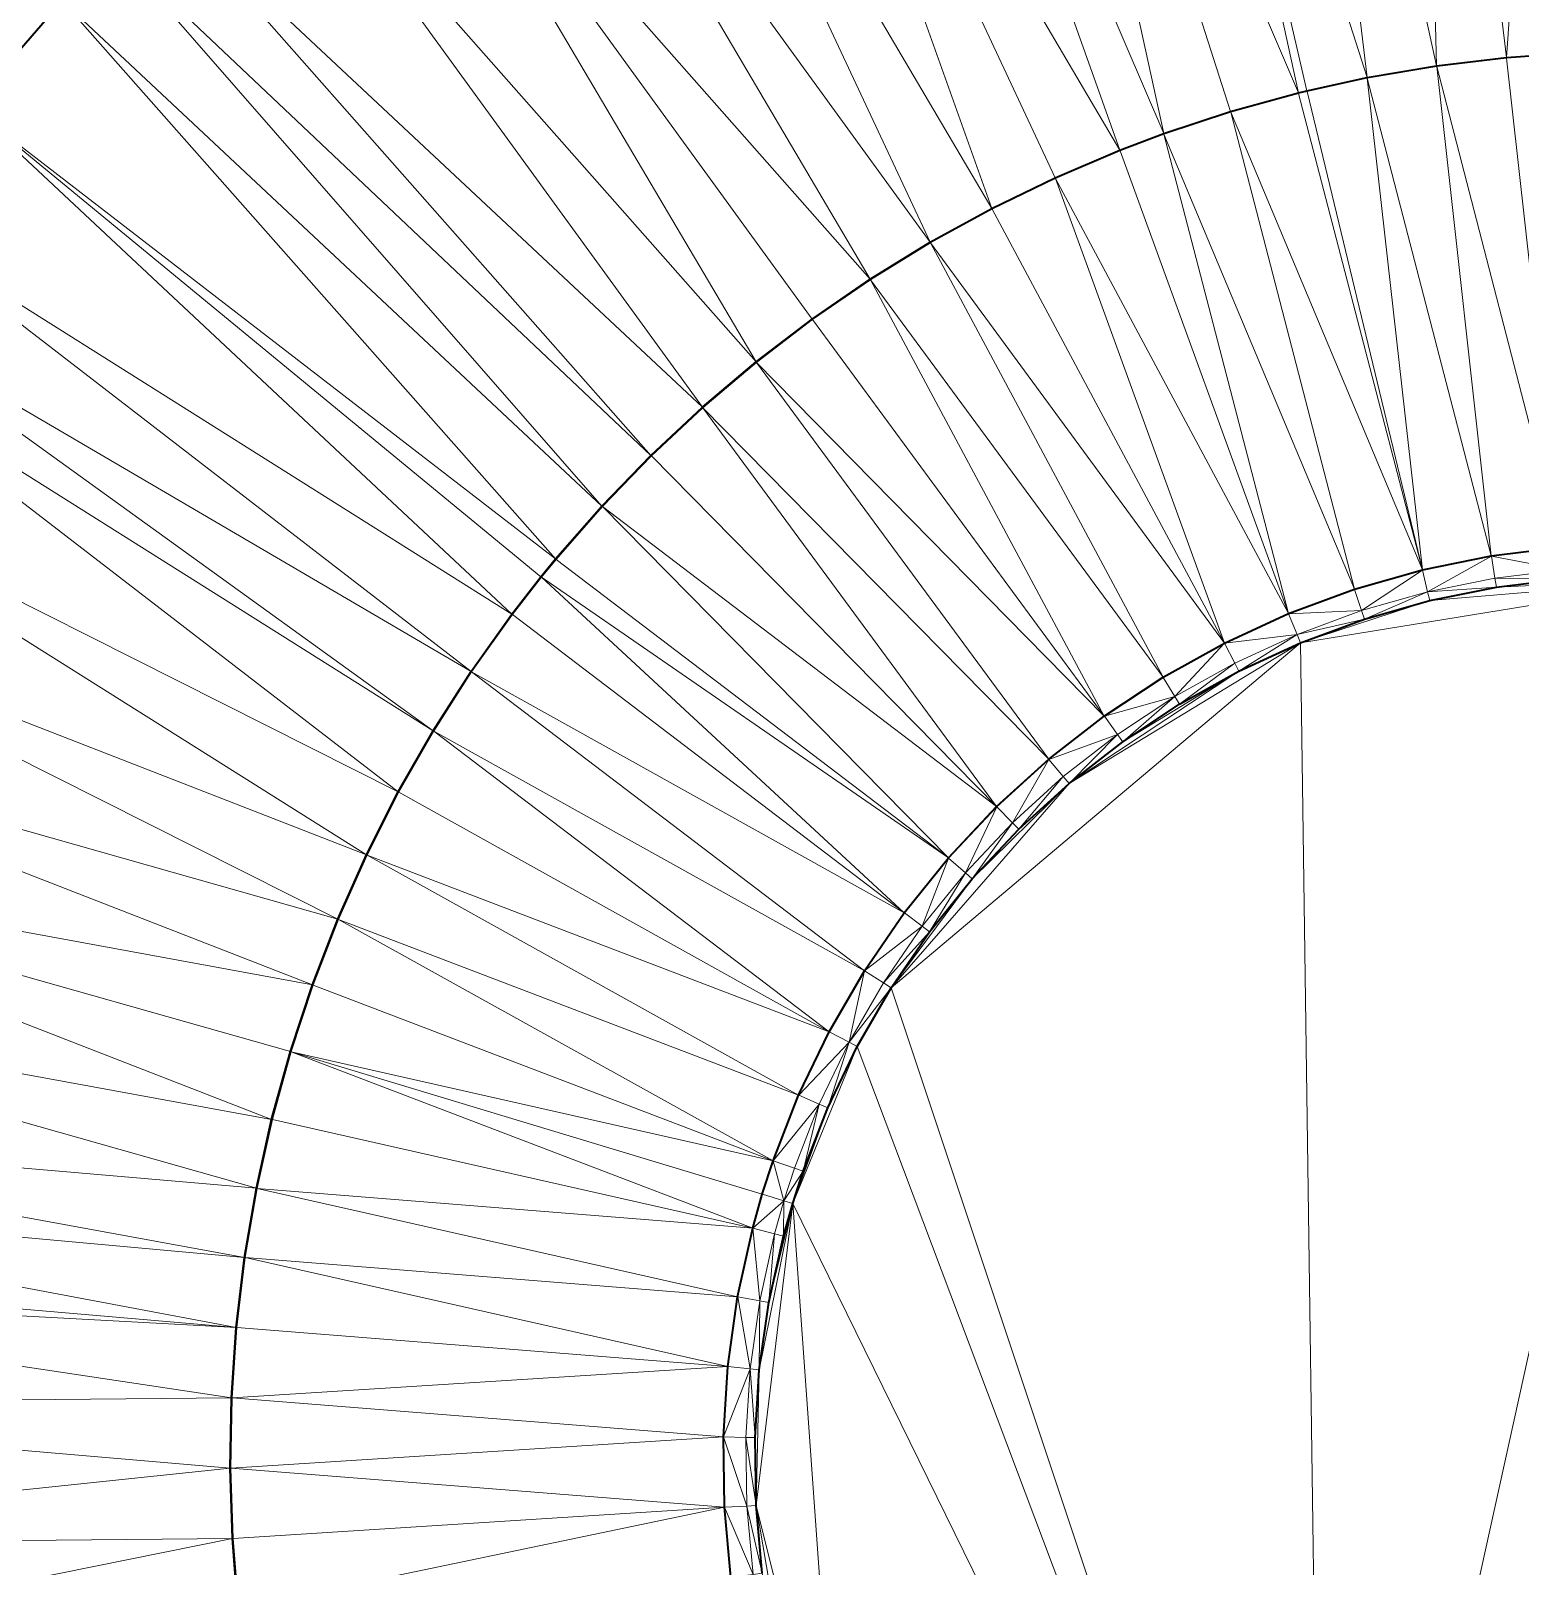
# Model space of a CAD drawing. Header units: metres. Extents: x 246428 to 246884, y 7418966 to 7419490.
# Drawn here: x 246516.12 to 246526.7, y 7419381.82 to 7419392.72 of the extents above; entities that cross this region are included whole.
import ezdxf

# ---------------------------------------------------------------- set-up
doc = ezdxf.new("R2010")
doc.units = ezdxf.units.M
doc.linetypes.add('blank name', pattern=[0])
doc.layers.add('_12D_UNMAPPED', color=7, linetype='Continuous')
for name, color, linetype, lineweight, true_color in [('KERB_BACK', 7, 'Continuous', 35, 0x5fd2ff), ('KERB_LINE', 7, 'Continuous', 18, 0xb9b9b9), ('KERB_LIP', 7, 'Continuous', 35, 0x5fd2ff), ('KERB_TOP', 7, 'Continuous', 18, 0xb9b9b9)]:
    doc.layers.add(name, color=color, linetype=linetype, lineweight=lineweight, true_color=true_color)

msp = doc.modelspace()

# ---------------------------------------------------------------- linework, layer by layer
at = {"layer": '_12D_UNMAPPED', "color": 3, "linetype": 'blank name', "lineweight": 0}
for points in [[(246526.105, 7419392.475, 31.555), (246524.984, 7419397.613, 31.487), (246525.975, 7419397.748, 31.502)], [(246526.602, 7419392.534, 31.565), (246525.975, 7419397.748, 31.502), (246526.972, 7419397.818, 31.517)], [(246526.602, 7419392.534, 31.565), (246526.105, 7419392.475, 31.555), (246525.975, 7419397.748, 31.502)], [(246527.101, 7419392.569, 31.575), (246526.602, 7419392.534, 31.565), (246526.972, 7419397.818, 31.517)], [(246525.613, 7419392.391, 31.545), (246524.004, 7419397.413, 31.472), (246524.984, 7419397.613, 31.487)], [(246526.105, 7419392.475, 31.555), (246525.613, 7419392.391, 31.545), (246524.984, 7419397.613, 31.487)], [(246525.125, 7419392.282, 31.535), (246523.04, 7419397.149, 31.457), (246524.004, 7419397.413, 31.472)], [(246525.613, 7419392.391, 31.545), (246525.185, 7419392.297, 31.537), (246524.004, 7419397.413, 31.472)], [(246525.185, 7419392.297, 31.537), (246525.125, 7419392.282, 31.535), (246524.004, 7419397.413, 31.472)], [(246524.168, 7419391.993, 31.514), (246522.095, 7419396.823, 31.442), (246523.04, 7419397.149, 31.457)], [(246524.643, 7419392.149, 31.524), (246524.168, 7419391.993, 31.514), (246523.04, 7419397.149, 31.457)], [(246525.125, 7419392.282, 31.535), (246524.643, 7419392.149, 31.524), (246523.04, 7419397.149, 31.457)], [(246523.857, 7419391.876, 31.506), (246521.173, 7419396.436, 31.427), (246522.095, 7419396.823, 31.442)], [(246524.168, 7419391.993, 31.514), (246523.857, 7419391.876, 31.506), (246522.095, 7419396.823, 31.442)], [(246524.168, 7419391.993, 31.514), (246524.168, 7419391.993, 31.514), (246522.095, 7419396.823, 31.442)], [(246522.948, 7419391.462, 31.485), (246520.279, 7419395.989, 31.412), (246521.173, 7419396.436, 31.427)], [(246523.397, 7419391.68, 31.495), (246522.948, 7419391.462, 31.485), (246521.173, 7419396.436, 31.427)], [(246523.857, 7419391.876, 31.506), (246523.397, 7419391.68, 31.495), (246521.173, 7419396.436, 31.427)], [(246522.509, 7419391.221, 31.474), (246519.416, 7419395.484, 31.397), (246520.279, 7419395.989, 31.412)], [(246522.948, 7419391.462, 31.485), (246522.509, 7419391.221, 31.474), (246520.279, 7419395.989, 31.412)], [(246522.084, 7419390.959, 31.463), (246518.587, 7419394.924, 31.382), (246519.416, 7419395.484, 31.397)], [(246522.509, 7419391.221, 31.474), (246522.084, 7419390.959, 31.463), (246519.416, 7419395.484, 31.397)], [(246521.274, 7419390.372, 31.441), (246517.798, 7419394.311, 31.367), (246518.587, 7419394.924, 31.382)], [(246521.672, 7419390.676, 31.452), (246521.274, 7419390.372, 31.441), (246518.587, 7419394.924, 31.382)], [(246522.084, 7419390.959, 31.463), (246521.672, 7419390.676, 31.452), (246518.587, 7419394.924, 31.382)], [(246520.893, 7419390.049, 31.43), (246517.05, 7419393.648, 31.352), (246517.798, 7419394.311, 31.367)], [(246521.274, 7419390.372, 31.441), (246520.893, 7419390.049, 31.43), (246517.798, 7419394.311, 31.367)], [(246520.528, 7419389.708, 31.419), (246516.712, 7419393.317, 31.345), (246517.05, 7419393.648, 31.352)], [(246520.893, 7419390.049, 31.43), (246520.528, 7419389.708, 31.419), (246517.05, 7419393.648, 31.352)], [(246520.18, 7419389.348, 31.408), (246516.347, 7419392.936, 31.337), (246516.712, 7419393.317, 31.345)], [(246520.528, 7419389.708, 31.419), (246516.712, 7419393.317, 31.345), (246516.712, 7419393.317, 31.345)], [(246520.528, 7419389.708, 31.419), (246520.18, 7419389.348, 31.408), (246516.712, 7419393.317, 31.345)], [(246516.347, 7419392.936, 31.337), (246515.692, 7419392.181, 31.322), (246516.017, 7419393.242, 31.312)], [(246519.851, 7419388.972, 31.397), (246515.692, 7419392.181, 31.322), (246516.347, 7419392.936, 31.337)], [(246520.18, 7419389.348, 31.408), (246519.851, 7419388.972, 31.397), (246516.347, 7419392.936, 31.337)], [(246526.105, 7419392.475, 31.555), (246526.602, 7419392.534, 31.565), (246526.106, 7419392.47, 31.595)], [(246526.106, 7419392.47, 31.595), (246526.602, 7419392.534, 31.565), (246526.602, 7419392.529, 31.605)], [(246526.989, 7419389.055, 31.613), (246526.106, 7419392.47, 31.595), (246526.602, 7419392.529, 31.605)], [(246526.602, 7419392.529, 31.605), (246527.101, 7419392.569, 31.575), (246527.101, 7419392.564, 31.615)], [(246526.602, 7419392.534, 31.565), (246527.101, 7419392.569, 31.575), (246526.602, 7419392.529, 31.605)], [(246526.989, 7419389.055, 31.613), (246526.602, 7419392.529, 31.605), (246527.101, 7419392.564, 31.615)], [(246525.185, 7419392.297, 31.537), (246525.613, 7419392.391, 31.545), (246525.186, 7419392.292, 31.577)], [(246525.186, 7419392.292, 31.577), (246525.613, 7419392.391, 31.545), (246525.613, 7419392.386, 31.585)], [(246526.004, 7419388.894, 31.6), (246525.186, 7419392.292, 31.577), (246525.613, 7419392.386, 31.585)], [(246525.613, 7419392.391, 31.545), (246526.105, 7419392.475, 31.555), (246525.613, 7419392.386, 31.585)], [(246525.613, 7419392.386, 31.585), (246526.105, 7419392.475, 31.555), (246526.106, 7419392.47, 31.595)], [(246526.493, 7419388.994, 31.606), (246525.613, 7419392.386, 31.585), (246526.106, 7419392.47, 31.595)], [(246526.493, 7419388.994, 31.606), (246526.004, 7419388.894, 31.6), (246525.613, 7419392.386, 31.585)], [(246526.989, 7419389.055, 31.613), (246526.493, 7419388.994, 31.606), (246526.106, 7419392.47, 31.595)], [(246524.643, 7419392.149, 31.524), (246525.125, 7419392.282, 31.535), (246524.644, 7419392.145, 31.564)], [(246524.644, 7419392.145, 31.564), (246525.125, 7419392.282, 31.535), (246525.126, 7419392.277, 31.575)], [(246526.004, 7419388.894, 31.6), (246524.644, 7419392.145, 31.564), (246525.126, 7419392.277, 31.575)], [(246525.125, 7419392.282, 31.535), (246525.185, 7419392.297, 31.537), (246525.186, 7419392.292, 31.577)], [(246525.126, 7419392.277, 31.575), (246525.125, 7419392.282, 31.535), (246525.186, 7419392.292, 31.577)], [(246526.004, 7419388.894, 31.6), (246525.126, 7419392.277, 31.575), (246525.186, 7419392.292, 31.577)], [(246519.541, 7419388.58, 31.392), (246515.089, 7419391.384, 31.307), (246515.692, 7419392.181, 31.322)], [(246519.851, 7419388.972, 31.397), (246519.747, 7419388.845, 31.394), (246515.692, 7419392.181, 31.322)], [(246519.747, 7419388.845, 31.394), (246519.541, 7419388.58, 31.392), (246515.692, 7419392.181, 31.322)], [(246524.168, 7419391.993, 31.514), (246524.643, 7419392.149, 31.524), (246524.169, 7419391.988, 31.554)], [(246524.169, 7419391.988, 31.554), (246524.643, 7419392.149, 31.524), (246524.644, 7419392.145, 31.564)], [(246525.523, 7419388.757, 31.593), (246524.169, 7419391.988, 31.554), (246524.644, 7419392.145, 31.564)], [(246526.004, 7419388.894, 31.6), (246525.523, 7419388.757, 31.593), (246524.644, 7419392.145, 31.564)], [(246523.857, 7419391.876, 31.506), (246524.168, 7419391.993, 31.514), (246523.859, 7419391.871, 31.546)], [(246523.859, 7419391.871, 31.546), (246524.168, 7419391.993, 31.514), (246524.169, 7419391.988, 31.554)], [(246525.054, 7419388.584, 31.587), (246523.859, 7419391.871, 31.546), (246524.169, 7419391.988, 31.554)], [(246524.168, 7419391.993, 31.514), (246524.168, 7419391.993, 31.514), (246524.169, 7419391.988, 31.554)], [(246524.168, 7419391.993, 31.514), (246524.169, 7419391.988, 31.554), (246524.169, 7419391.988, 31.554)], [(246525.523, 7419388.757, 31.593), (246525.054, 7419388.584, 31.587), (246524.169, 7419391.988, 31.554)], [(246524.169, 7419391.988, 31.554), (246525.523, 7419388.757, 31.593), (246524.169, 7419391.988, 31.554)], [(246523.397, 7419391.68, 31.495), (246523.857, 7419391.876, 31.506), (246523.399, 7419391.675, 31.535)], [(246523.399, 7419391.675, 31.535), (246523.857, 7419391.876, 31.506), (246523.859, 7419391.871, 31.546)], [(246525.054, 7419388.584, 31.587), (246523.399, 7419391.675, 31.535), (246523.859, 7419391.871, 31.546)], [(246522.948, 7419391.462, 31.485), (246523.397, 7419391.68, 31.495), (246523.399, 7419391.675, 31.535)], [(246522.95, 7419391.457, 31.525), (246522.948, 7419391.462, 31.485), (246523.399, 7419391.675, 31.535)], [(246524.6, 7419388.375, 31.58), (246522.95, 7419391.457, 31.525), (246523.399, 7419391.675, 31.535)], [(246525.054, 7419388.584, 31.587), (246524.6, 7419388.375, 31.58), (246523.399, 7419391.675, 31.535)], [(246522.509, 7419391.221, 31.474), (246522.948, 7419391.462, 31.485), (246522.95, 7419391.457, 31.525)], [(246522.512, 7419391.217, 31.514), (246522.509, 7419391.221, 31.474), (246522.95, 7419391.457, 31.525)], [(246522.512, 7419391.217, 31.514), (246522.95, 7419391.457, 31.525), (246524.6, 7419388.375, 31.58)], [(246519.251, 7419388.173, 31.39), (246514.715, 7419390.83, 31.297), (246515.089, 7419391.384, 31.307)], [(246519.541, 7419388.58, 31.392), (246519.251, 7419388.173, 31.39), (246515.089, 7419391.384, 31.307)], [(246522.084, 7419390.959, 31.463), (246522.509, 7419391.221, 31.474), (246522.086, 7419390.955, 31.503)], [(246522.086, 7419390.955, 31.503), (246522.509, 7419391.221, 31.474), (246522.512, 7419391.217, 31.514)], [(246522.086, 7419390.955, 31.503), (246522.512, 7419391.217, 31.514), (246524.163, 7419388.132, 31.574)], [(246524.163, 7419388.132, 31.574), (246522.512, 7419391.217, 31.514), (246524.6, 7419388.375, 31.58)], [(246521.672, 7419390.676, 31.452), (246522.084, 7419390.959, 31.463), (246521.675, 7419390.672, 31.492)], [(246521.675, 7419390.672, 31.492), (246522.084, 7419390.959, 31.463), (246522.086, 7419390.955, 31.503)], [(246521.675, 7419390.672, 31.492), (246522.086, 7419390.955, 31.503), (246523.746, 7419387.856, 31.567)], [(246523.746, 7419387.856, 31.567), (246522.086, 7419390.955, 31.503), (246524.163, 7419388.132, 31.574)], [(246518.982, 7419387.751, 31.388), (246514.538, 7419390.549, 31.292), (246514.715, 7419390.83, 31.297)], [(246519.251, 7419388.173, 31.39), (246518.982, 7419387.751, 31.388), (246514.715, 7419390.83, 31.297)], [(246521.274, 7419390.372, 31.441), (246521.672, 7419390.676, 31.452), (246521.277, 7419390.368, 31.481)], [(246521.277, 7419390.368, 31.481), (246521.672, 7419390.676, 31.452), (246521.675, 7419390.672, 31.492)], [(246521.277, 7419390.368, 31.481), (246521.675, 7419390.672, 31.492), (246523.746, 7419387.856, 31.567)], [(246518.734, 7419387.317, 31.385), (246514.044, 7419389.68, 31.279), (246514.538, 7419390.549, 31.292)], [(246518.982, 7419387.751, 31.388), (246518.734, 7419387.317, 31.385), (246514.538, 7419390.549, 31.292)], [(246520.893, 7419390.049, 31.43), (246521.274, 7419390.372, 31.441), (246520.896, 7419390.046, 31.47)], [(246520.896, 7419390.046, 31.47), (246521.274, 7419390.372, 31.441), (246521.277, 7419390.368, 31.481)], [(246520.896, 7419390.046, 31.47), (246521.277, 7419390.368, 31.481), (246523.352, 7419387.549, 31.56)], [(246523.352, 7419387.549, 31.56), (246521.277, 7419390.368, 31.481), (246523.746, 7419387.856, 31.567)], [(246520.528, 7419389.708, 31.419), (246520.893, 7419390.049, 31.43), (246520.896, 7419390.046, 31.47)], [(246520.531, 7419389.704, 31.459), (246520.528, 7419389.708, 31.419), (246520.896, 7419390.046, 31.47)], [(246520.531, 7419389.704, 31.459), (246520.896, 7419390.046, 31.47), (246522.982, 7419387.213, 31.554)], [(246522.982, 7419387.213, 31.554), (246520.896, 7419390.046, 31.47), (246523.352, 7419387.549, 31.56)], [(246518.508, 7419386.871, 31.383), (246513.608, 7419388.78, 31.267), (246514.044, 7419389.68, 31.279)], [(246518.734, 7419387.317, 31.385), (246518.508, 7419386.871, 31.383), (246514.044, 7419389.68, 31.279)], [(246520.18, 7419389.348, 31.408), (246520.528, 7419389.708, 31.419), (246520.184, 7419389.345, 31.448)], [(246520.184, 7419389.345, 31.448), (246520.528, 7419389.708, 31.419), (246520.531, 7419389.704, 31.459)], [(246520.184, 7419389.345, 31.448), (246520.531, 7419389.704, 31.459), (246522.982, 7419387.213, 31.554)], [(246519.851, 7419388.972, 31.397), (246520.18, 7419389.348, 31.408), (246520.184, 7419389.345, 31.448)], [(246519.855, 7419388.969, 31.437), (246519.851, 7419388.972, 31.397), (246520.184, 7419389.345, 31.448)], [(246519.855, 7419388.969, 31.437), (246520.184, 7419389.345, 31.448), (246522.639, 7419386.849, 31.547)], [(246522.639, 7419386.849, 31.547), (246520.184, 7419389.345, 31.448), (246522.982, 7419387.213, 31.554)], [(246526.493, 7419388.994, 31.606), (246526.989, 7419389.055, 31.613), (246526.494, 7419388.993, 31.656)], [(246526.494, 7419388.993, 31.656), (246526.989, 7419389.055, 31.613), (246526.99, 7419389.054, 31.663)], [(246526.494, 7419388.993, 31.656), (246526.99, 7419389.054, 31.663), (246527.003, 7419388.896, 31.763)], [(246519.747, 7419388.845, 31.394), (246519.851, 7419388.972, 31.397), (246519.855, 7419388.969, 31.437)], [(246519.751, 7419388.842, 31.434), (246519.747, 7419388.845, 31.394), (246519.855, 7419388.969, 31.437)], [(246519.751, 7419388.842, 31.434), (246519.855, 7419388.969, 31.437), (246522.639, 7419386.849, 31.547)], [(246526.004, 7419388.894, 31.6), (246526.493, 7419388.994, 31.606), (246526.004, 7419388.893, 31.65)], [(246526.004, 7419388.893, 31.65), (246526.493, 7419388.994, 31.606), (246526.494, 7419388.993, 31.656)], [(246526.004, 7419388.893, 31.65), (246526.494, 7419388.993, 31.656), (246526.041, 7419388.739, 31.75)], [(246526.041, 7419388.739, 31.75), (246526.494, 7419388.993, 31.656), (246526.519, 7419388.836, 31.756)], [(246526.519, 7419388.836, 31.756), (246526.494, 7419388.993, 31.656), (246527.003, 7419388.896, 31.763)], [(246526.519, 7419388.836, 31.756), (246527.003, 7419388.896, 31.763), (246527.009, 7419388.831, 31.763)], [(246519.541, 7419388.58, 31.392), (246519.747, 7419388.845, 31.394), (246519.545, 7419388.577, 31.432)], [(246519.545, 7419388.577, 31.432), (246519.747, 7419388.845, 31.394), (246519.751, 7419388.842, 31.434)], [(246519.545, 7419388.577, 31.432), (246519.751, 7419388.842, 31.434), (246522.326, 7419386.459, 31.541)], [(246522.326, 7419386.459, 31.541), (246519.751, 7419388.842, 31.434), (246522.639, 7419386.849, 31.547)], [(246525.303, 7419376.716, 31.72), (246525.14, 7419388.376, 31.737), (246527.973, 7419388.838, 31.776)], [(246525.14, 7419388.376, 31.737), (246526.057, 7419388.676, 31.75), (246527.973, 7419388.838, 31.776)], [(246530.866, 7419377.257, 31.798), (246525.303, 7419376.716, 31.72), (246527.973, 7419388.838, 31.776)], [(246525.523, 7419388.757, 31.593), (246526.004, 7419388.894, 31.6), (246526.004, 7419388.893, 31.65)], [(246525.523, 7419388.756, 31.643), (246525.523, 7419388.757, 31.593), (246526.004, 7419388.893, 31.65)], [(246525.523, 7419388.756, 31.643), (246526.004, 7419388.893, 31.65), (246525.572, 7419388.605, 31.743)], [(246525.572, 7419388.605, 31.743), (246526.004, 7419388.893, 31.65), (246526.041, 7419388.739, 31.75)], [(246526.041, 7419388.739, 31.75), (246526.519, 7419388.836, 31.756), (246526.53, 7419388.772, 31.756)], [(246526.057, 7419388.676, 31.75), (246526.53, 7419388.772, 31.756), (246527.973, 7419388.838, 31.776)], [(246526.53, 7419388.772, 31.756), (246526.519, 7419388.836, 31.756), (246527.009, 7419388.831, 31.763)], [(246526.53, 7419388.772, 31.756), (246527.009, 7419388.831, 31.763), (246527.973, 7419388.838, 31.776)], [(246518.305, 7419386.414, 31.38), (246513.231, 7419387.854, 31.258), (246513.608, 7419388.78, 31.267)], [(246518.508, 7419386.871, 31.383), (246518.305, 7419386.414, 31.38), (246513.608, 7419388.78, 31.267)], [(246525.054, 7419388.584, 31.587), (246525.523, 7419388.757, 31.593), (246525.054, 7419388.583, 31.637)], [(246525.054, 7419388.583, 31.637), (246525.523, 7419388.757, 31.593), (246525.523, 7419388.756, 31.643)], [(246525.054, 7419388.583, 31.637), (246525.523, 7419388.756, 31.643), (246525.572, 7419388.605, 31.743)], [(246525.572, 7419388.605, 31.743), (246526.041, 7419388.739, 31.75), (246525.593, 7419388.544, 31.743)], [(246525.593, 7419388.544, 31.743), (246526.041, 7419388.739, 31.75), (246526.057, 7419388.676, 31.75)], [(246526.057, 7419388.676, 31.75), (246526.041, 7419388.739, 31.75), (246526.53, 7419388.772, 31.756)], [(246519.251, 7419388.173, 31.39), (246519.541, 7419388.58, 31.392), (246519.545, 7419388.577, 31.432)], [(246519.255, 7419388.17, 31.43), (246519.251, 7419388.173, 31.39), (246519.545, 7419388.577, 31.432)], [(246519.255, 7419388.17, 31.43), (246519.545, 7419388.577, 31.432), (246522.326, 7419386.459, 31.541)], [(246524.6, 7419388.375, 31.58), (246525.054, 7419388.584, 31.587), (246524.6, 7419388.374, 31.63)], [(246524.6, 7419388.374, 31.63), (246525.054, 7419388.584, 31.587), (246525.054, 7419388.583, 31.637)], [(246524.6, 7419388.374, 31.63), (246525.054, 7419388.583, 31.637), (246525.115, 7419388.436, 31.737)], [(246525.115, 7419388.436, 31.737), (246525.054, 7419388.583, 31.637), (246525.572, 7419388.605, 31.743)], [(246525.115, 7419388.436, 31.737), (246525.572, 7419388.605, 31.743), (246525.593, 7419388.544, 31.743)], [(246525.14, 7419388.376, 31.737), (246525.593, 7419388.544, 31.743), (246526.057, 7419388.676, 31.75)], [(246525.14, 7419388.376, 31.737), (246525.115, 7419388.436, 31.737), (246525.593, 7419388.544, 31.743)], [(246522.233, 7419385.927, 31.684), (246523.497, 7419387.377, 31.71), (246525.14, 7419388.376, 31.737)], [(246525.303, 7419376.716, 31.72), (246522.233, 7419385.927, 31.684), (246525.14, 7419388.376, 31.737)], [(246523.497, 7419387.377, 31.71), (246524.701, 7419388.175, 31.73), (246525.14, 7419388.376, 31.737)], [(246524.163, 7419388.132, 31.574), (246524.6, 7419388.375, 31.58), (246524.6, 7419388.374, 31.63)], [(246524.163, 7419388.131, 31.624), (246524.163, 7419388.132, 31.574), (246524.6, 7419388.374, 31.63)], [(246524.163, 7419388.131, 31.624), (246524.6, 7419388.374, 31.63), (246524.246, 7419387.996, 31.724)], [(246524.246, 7419387.996, 31.724), (246524.6, 7419388.374, 31.63), (246524.672, 7419388.233, 31.73)], [(246524.672, 7419388.233, 31.73), (246524.6, 7419388.374, 31.63), (246525.115, 7419388.436, 31.737)], [(246524.672, 7419388.233, 31.73), (246525.115, 7419388.436, 31.737), (246524.701, 7419388.175, 31.73)], [(246524.701, 7419388.175, 31.73), (246525.115, 7419388.436, 31.737), (246525.14, 7419388.376, 31.737)], [(246518.982, 7419387.751, 31.388), (246519.251, 7419388.173, 31.39), (246519.255, 7419388.17, 31.43)], [(246518.986, 7419387.749, 31.428), (246518.982, 7419387.751, 31.388), (246519.255, 7419388.17, 31.43)], [(246518.986, 7419387.749, 31.428), (246519.255, 7419388.17, 31.43), (246522.043, 7419386.047, 31.534)], [(246522.043, 7419386.047, 31.534), (246519.255, 7419388.17, 31.43), (246522.326, 7419386.459, 31.541)], [(246523.497, 7419387.377, 31.71), (246523.877, 7419387.674, 31.717), (246524.701, 7419388.175, 31.73)], [(246523.746, 7419387.856, 31.567), (246524.163, 7419388.132, 31.574), (246523.747, 7419387.855, 31.617)], [(246523.747, 7419387.855, 31.617), (246524.163, 7419388.132, 31.574), (246524.163, 7419388.131, 31.624)], [(246523.747, 7419387.855, 31.617), (246524.163, 7419388.131, 31.624), (246524.246, 7419387.996, 31.724)], [(246523.877, 7419387.674, 31.717), (246524.28, 7419387.94, 31.724), (246524.701, 7419388.175, 31.73)], [(246524.246, 7419387.996, 31.724), (246524.672, 7419388.233, 31.73), (246524.28, 7419387.94, 31.724)], [(246524.28, 7419387.94, 31.724), (246524.672, 7419388.233, 31.73), (246524.701, 7419388.175, 31.73)], [(246523.839, 7419387.726, 31.717), (246523.747, 7419387.855, 31.617), (246524.246, 7419387.996, 31.724)], [(246523.839, 7419387.726, 31.717), (246524.246, 7419387.996, 31.724), (246523.877, 7419387.674, 31.717)], [(246523.877, 7419387.674, 31.717), (246524.246, 7419387.996, 31.724), (246524.28, 7419387.94, 31.724)], [(246518.125, 7419385.948, 31.378), (246512.916, 7419386.905, 31.251), (246513.231, 7419387.854, 31.258)], [(246518.305, 7419386.414, 31.38), (246518.125, 7419385.948, 31.378), (246513.231, 7419387.854, 31.258)], [(246523.352, 7419387.549, 31.56), (246523.746, 7419387.856, 31.567), (246523.352, 7419387.548, 31.61)], [(246523.352, 7419387.548, 31.61), (246523.746, 7419387.856, 31.567), (246523.747, 7419387.855, 31.617)], [(246523.352, 7419387.548, 31.61), (246523.747, 7419387.855, 31.617), (246523.839, 7419387.726, 31.717)], [(246518.734, 7419387.317, 31.385), (246518.982, 7419387.751, 31.388), (246518.738, 7419387.315, 31.425)], [(246518.738, 7419387.315, 31.425), (246518.982, 7419387.751, 31.388), (246518.986, 7419387.749, 31.428)], [(246518.738, 7419387.315, 31.425), (246518.986, 7419387.749, 31.428), (246521.793, 7419385.614, 31.528)], [(246521.793, 7419385.614, 31.528), (246518.986, 7419387.749, 31.428), (246522.043, 7419386.047, 31.534)], [(246523.455, 7419387.427, 31.71), (246523.352, 7419387.548, 31.61), (246523.839, 7419387.726, 31.717)], [(246523.455, 7419387.427, 31.71), (246523.839, 7419387.726, 31.717), (246523.497, 7419387.377, 31.71)], [(246523.497, 7419387.377, 31.71), (246523.839, 7419387.726, 31.717), (246523.877, 7419387.674, 31.717)], [(246522.982, 7419387.213, 31.554), (246523.352, 7419387.549, 31.56), (246522.983, 7419387.212, 31.604)], [(246522.983, 7419387.212, 31.604), (246523.352, 7419387.549, 31.56), (246523.352, 7419387.548, 31.61)], [(246522.983, 7419387.212, 31.604), (246523.352, 7419387.548, 31.61), (246523.094, 7419387.098, 31.704)], [(246523.094, 7419387.098, 31.704), (246523.352, 7419387.548, 31.61), (246523.455, 7419387.427, 31.71)], [(246522.233, 7419385.927, 31.684), (246522.809, 7419386.701, 31.697), (246523.497, 7419387.377, 31.71)], [(246522.809, 7419386.701, 31.697), (246523.14, 7419387.052, 31.704), (246523.497, 7419387.377, 31.71)], [(246523.094, 7419387.098, 31.704), (246523.455, 7419387.427, 31.71), (246523.14, 7419387.052, 31.704)], [(246523.14, 7419387.052, 31.704), (246523.455, 7419387.427, 31.71), (246523.497, 7419387.377, 31.71)], [(246518.508, 7419386.871, 31.383), (246518.734, 7419387.317, 31.385), (246518.738, 7419387.315, 31.425)], [(246518.513, 7419386.869, 31.423), (246518.508, 7419386.871, 31.383), (246518.738, 7419387.315, 31.425)], [(246518.513, 7419386.869, 31.423), (246518.738, 7419387.315, 31.425), (246521.793, 7419385.614, 31.528)], [(246522.639, 7419386.849, 31.547), (246522.982, 7419387.213, 31.554), (246522.64, 7419386.848, 31.597)], [(246522.64, 7419386.848, 31.597), (246522.982, 7419387.213, 31.554), (246522.983, 7419387.212, 31.604)], [(246522.64, 7419386.848, 31.597), (246522.983, 7419387.212, 31.604), (246522.76, 7419386.743, 31.697)], [(246522.76, 7419386.743, 31.697), (246522.983, 7419387.212, 31.604), (246523.094, 7419387.098, 31.704)], [(246522.76, 7419386.743, 31.697), (246523.094, 7419387.098, 31.704), (246522.809, 7419386.701, 31.697)], [(246522.809, 7419386.701, 31.697), (246523.094, 7419387.098, 31.704), (246523.14, 7419387.052, 31.704)], [(246512.664, 7419385.938, 31.245), (246512.916, 7419386.905, 31.251), (246517.835, 7419384.991, 31.373)], [(246517.835, 7419384.991, 31.373), (246512.916, 7419386.905, 31.251), (246517.968, 7419385.473, 31.376)], [(246517.968, 7419385.473, 31.376), (246512.916, 7419386.905, 31.251), (246518.125, 7419385.948, 31.378)], [(246518.305, 7419386.414, 31.38), (246518.508, 7419386.871, 31.383), (246518.309, 7419386.412, 31.42)], [(246518.309, 7419386.412, 31.42), (246518.508, 7419386.871, 31.383), (246518.513, 7419386.869, 31.423)], [(246518.309, 7419386.412, 31.42), (246518.513, 7419386.869, 31.423), (246521.576, 7419385.164, 31.521)], [(246521.576, 7419385.164, 31.521), (246518.513, 7419386.869, 31.423), (246521.793, 7419385.614, 31.528)], [(246522.326, 7419386.459, 31.541), (246522.639, 7419386.849, 31.547), (246522.327, 7419386.459, 31.591)], [(246522.327, 7419386.459, 31.591), (246522.639, 7419386.849, 31.547), (246522.64, 7419386.848, 31.597)], [(246522.327, 7419386.459, 31.591), (246522.64, 7419386.848, 31.597), (246522.454, 7419386.364, 31.691)], [(246522.454, 7419386.364, 31.691), (246522.64, 7419386.848, 31.597), (246522.76, 7419386.743, 31.697)], [(246522.454, 7419386.364, 31.691), (246522.76, 7419386.743, 31.697), (246522.506, 7419386.325, 31.691)], [(246522.506, 7419386.325, 31.691), (246522.76, 7419386.743, 31.697), (246522.809, 7419386.701, 31.697)], [(246522.233, 7419385.927, 31.684), (246522.506, 7419386.325, 31.691), (246522.809, 7419386.701, 31.697)], [(246518.125, 7419385.948, 31.378), (246518.305, 7419386.414, 31.38), (246518.129, 7419385.946, 31.418)], [(246518.129, 7419385.946, 31.418), (246518.305, 7419386.414, 31.38), (246518.309, 7419386.412, 31.42)], [(246518.129, 7419385.946, 31.418), (246518.309, 7419386.412, 31.42), (246521.395, 7419384.698, 31.515)], [(246521.395, 7419384.698, 31.515), (246518.309, 7419386.412, 31.42), (246521.576, 7419385.164, 31.521)], [(246522.043, 7419386.047, 31.534), (246522.326, 7419386.459, 31.541), (246522.044, 7419386.047, 31.584)], [(246522.044, 7419386.047, 31.584), (246522.326, 7419386.459, 31.541), (246522.327, 7419386.459, 31.591)], [(246522.044, 7419386.047, 31.584), (246522.327, 7419386.459, 31.591), (246522.454, 7419386.364, 31.691)], [(246522.178, 7419385.962, 31.684), (246522.044, 7419386.047, 31.584), (246522.454, 7419386.364, 31.691)], [(246522.178, 7419385.962, 31.684), (246522.454, 7419386.364, 31.691), (246522.506, 7419386.325, 31.691)], [(246522.233, 7419385.927, 31.684), (246522.178, 7419385.962, 31.684), (246522.506, 7419386.325, 31.691)], [(246521.793, 7419385.614, 31.528), (246522.043, 7419386.047, 31.534), (246521.794, 7419385.614, 31.578)], [(246521.794, 7419385.614, 31.578), (246522.043, 7419386.047, 31.534), (246522.044, 7419386.047, 31.584)], [(246521.794, 7419385.614, 31.578), (246522.044, 7419386.047, 31.584), (246521.934, 7419385.54, 31.678)], [(246521.934, 7419385.54, 31.678), (246522.044, 7419386.047, 31.584), (246522.178, 7419385.962, 31.684)], [(246521.934, 7419385.54, 31.678), (246522.178, 7419385.962, 31.684), (246522.233, 7419385.927, 31.684)], [(246512.476, 7419384.956, 31.242), (246512.664, 7419385.938, 31.245), (246517.727, 7419384.503, 31.371)], [(246517.727, 7419384.503, 31.371), (246512.664, 7419385.938, 31.245), (246517.835, 7419384.991, 31.373)], [(246517.968, 7419385.473, 31.376), (246518.125, 7419385.948, 31.378), (246517.973, 7419385.472, 31.416)], [(246517.973, 7419385.472, 31.416), (246518.125, 7419385.948, 31.378), (246518.129, 7419385.946, 31.418)], [(246517.973, 7419385.472, 31.416), (246518.129, 7419385.946, 31.418), (246521.395, 7419384.698, 31.515)], [(246521.992, 7419385.509, 31.678), (246521.934, 7419385.54, 31.678), (246522.233, 7419385.927, 31.684)], [(246525.303, 7419376.716, 31.72), (246521.992, 7419385.509, 31.678), (246522.233, 7419385.927, 31.684)], [(246521.577, 7419385.163, 31.571), (246521.576, 7419385.164, 31.521), (246521.794, 7419385.614, 31.578)], [(246521.576, 7419385.164, 31.521), (246521.793, 7419385.614, 31.528), (246521.794, 7419385.614, 31.578)], [(246521.577, 7419385.163, 31.571), (246521.794, 7419385.614, 31.578), (246521.934, 7419385.54, 31.678)], [(246521.723, 7419385.1, 31.671), (246521.577, 7419385.163, 31.571), (246521.934, 7419385.54, 31.678)], [(246521.723, 7419385.1, 31.671), (246521.934, 7419385.54, 31.678), (246521.783, 7419385.074, 31.671)], [(246521.783, 7419385.074, 31.671), (246521.934, 7419385.54, 31.678), (246521.992, 7419385.509, 31.678)], [(246517.835, 7419384.991, 31.373), (246517.968, 7419385.473, 31.376), (246517.84, 7419384.99, 31.413)], [(246517.84, 7419384.99, 31.413), (246517.968, 7419385.473, 31.376), (246517.973, 7419385.472, 31.416)], [(246517.84, 7419384.99, 31.413), (246517.973, 7419385.472, 31.416), (246521.251, 7419384.219, 31.512)], [(246521.251, 7419384.219, 31.512), (246517.973, 7419385.472, 31.416), (246521.318, 7419384.46, 31.511)], [(246521.318, 7419384.46, 31.511), (246517.973, 7419385.472, 31.416), (246521.395, 7419384.698, 31.515)], [(246521.534, 7419384.395, 31.661), (246521.783, 7419385.074, 31.671), (246521.992, 7419385.509, 31.678)], [(246525.303, 7419376.716, 31.72), (246521.534, 7419384.395, 31.661), (246521.992, 7419385.509, 31.678)], [(246521.395, 7419384.698, 31.515), (246521.576, 7419385.164, 31.521), (246521.396, 7419384.698, 31.565)], [(246521.396, 7419384.698, 31.565), (246521.576, 7419385.164, 31.521), (246521.577, 7419385.163, 31.571)], [(246521.396, 7419384.698, 31.565), (246521.577, 7419385.163, 31.571), (246521.723, 7419385.1, 31.671)], [(246521.547, 7419384.646, 31.665), (246521.396, 7419384.698, 31.565), (246521.723, 7419385.1, 31.671)], [(246521.547, 7419384.646, 31.665), (246521.723, 7419385.1, 31.671), (246521.608, 7419384.625, 31.665)], [(246521.608, 7419384.625, 31.665), (246521.723, 7419385.1, 31.671), (246521.783, 7419385.074, 31.671)], [(246517.727, 7419384.503, 31.371), (246517.835, 7419384.991, 31.373), (246517.84, 7419384.99, 31.413)], [(246517.732, 7419384.502, 31.411), (246517.727, 7419384.503, 31.371), (246517.84, 7419384.99, 31.413)], [(246517.732, 7419384.502, 31.411), (246517.84, 7419384.99, 31.413), (246521.251, 7419384.219, 31.512)], [(246521.534, 7419384.395, 31.661), (246521.608, 7419384.625, 31.665), (246521.783, 7419385.074, 31.671)], [(246512.41, 7419384.487, 31.241), (246512.476, 7419384.956, 31.242), (246517.643, 7419384.01, 31.368)], [(246517.643, 7419384.01, 31.368), (246512.476, 7419384.956, 31.242), (246517.727, 7419384.503, 31.371)], [(246521.318, 7419384.46, 31.511), (246521.395, 7419384.698, 31.515), (246521.319, 7419384.46, 31.561)], [(246521.319, 7419384.46, 31.561), (246521.395, 7419384.698, 31.515), (246521.396, 7419384.698, 31.565)], [(246521.319, 7419384.46, 31.561), (246521.396, 7419384.698, 31.565), (246521.472, 7419384.414, 31.661)], [(246521.472, 7419384.414, 31.661), (246521.396, 7419384.698, 31.565), (246521.547, 7419384.646, 31.665)], [(246521.472, 7419384.414, 31.661), (246521.547, 7419384.646, 31.665), (246521.608, 7419384.625, 31.665)], [(246521.534, 7419384.395, 31.661), (246521.472, 7419384.414, 31.661), (246521.608, 7419384.625, 31.665)], [(246512.353, 7419383.963, 31.241), (246512.41, 7419384.487, 31.241), (246517.584, 7419383.514, 31.366)], [(246512.41, 7419384.487, 31.241), (246512.41, 7419384.487, 31.241), (246517.643, 7419384.01, 31.368)], [(246517.584, 7419383.514, 31.366), (246512.41, 7419384.487, 31.241), (246517.643, 7419384.01, 31.368)], [(246517.643, 7419384.01, 31.368), (246517.727, 7419384.503, 31.371), (246517.648, 7419384.01, 31.408)], [(246517.648, 7419384.01, 31.408), (246517.727, 7419384.503, 31.371), (246517.732, 7419384.502, 31.411)], [(246517.648, 7419384.01, 31.408), (246517.732, 7419384.502, 31.411), (246521.143, 7419383.731, 31.512)], [(246521.143, 7419383.731, 31.512), (246517.732, 7419384.502, 31.411), (246521.251, 7419384.219, 31.512)], [(246521.251, 7419384.219, 31.512), (246521.318, 7419384.46, 31.511), (246521.252, 7419384.219, 31.562)], [(246521.252, 7419384.219, 31.562), (246521.318, 7419384.46, 31.511), (246521.319, 7419384.46, 31.561)], [(246521.252, 7419384.219, 31.562), (246521.319, 7419384.46, 31.561), (246521.472, 7419384.414, 31.661)], [(246521.405, 7419384.179, 31.662), (246521.252, 7419384.219, 31.562), (246521.472, 7419384.414, 31.661)], [(246521.855, 7419379.922, 31.669), (246521.274, 7419382.249, 31.664), (246521.534, 7419384.395, 31.661)], [(246521.274, 7419382.249, 31.664), (246521.297, 7419383.213, 31.663), (246521.534, 7419384.395, 31.661)], [(246521.297, 7419383.213, 31.663), (246521.365, 7419383.691, 31.662), (246521.534, 7419384.395, 31.661)], [(246521.365, 7419383.691, 31.662), (246521.468, 7419384.163, 31.662), (246521.534, 7419384.395, 31.661)], [(246521.405, 7419384.179, 31.662), (246521.472, 7419384.414, 31.661), (246521.468, 7419384.163, 31.662)], [(246521.468, 7419384.163, 31.662), (246521.472, 7419384.414, 31.661), (246521.534, 7419384.395, 31.661)], [(246525.303, 7419376.716, 31.72), (246521.855, 7419379.922, 31.669), (246521.534, 7419384.395, 31.661)], [(246521.144, 7419383.731, 31.562), (246521.143, 7419383.731, 31.512), (246521.252, 7419384.219, 31.562)], [(246521.143, 7419383.731, 31.512), (246521.251, 7419384.219, 31.512), (246521.252, 7419384.219, 31.562)], [(246521.144, 7419383.731, 31.562), (246521.252, 7419384.219, 31.562), (246521.301, 7419383.703, 31.662)], [(246521.301, 7419383.703, 31.662), (246521.252, 7419384.219, 31.562), (246521.405, 7419384.179, 31.662)], [(246521.301, 7419383.703, 31.662), (246521.405, 7419384.179, 31.662), (246521.365, 7419383.691, 31.662)], [(246521.365, 7419383.691, 31.662), (246521.405, 7419384.179, 31.662), (246521.468, 7419384.163, 31.662)], [(246517.584, 7419383.514, 31.366), (246517.643, 7419384.01, 31.368), (246517.589, 7419383.513, 31.406)], [(246517.589, 7419383.513, 31.406), (246517.643, 7419384.01, 31.368), (246517.648, 7419384.01, 31.408)], [(246517.589, 7419383.513, 31.406), (246517.648, 7419384.01, 31.408), (246521.073, 7419383.236, 31.513)], [(246521.073, 7419383.236, 31.513), (246517.648, 7419384.01, 31.408), (246521.143, 7419383.731, 31.512)], [(246512.338, 7419383.797, 31.241), (246512.353, 7419383.963, 31.241), (246517.584, 7419383.514, 31.366)], [(246512.295, 7419382.965, 31.241), (246512.338, 7419383.797, 31.241), (246517.549, 7419383.015, 31.364)], [(246517.549, 7419383.015, 31.364), (246512.338, 7419383.797, 31.241), (246517.584, 7419383.514, 31.366)], [(246521.074, 7419383.236, 31.563), (246521.073, 7419383.236, 31.513), (246521.144, 7419383.731, 31.562)], [(246521.073, 7419383.236, 31.513), (246521.143, 7419383.731, 31.512), (246521.144, 7419383.731, 31.562)], [(246521.074, 7419383.236, 31.563), (246521.144, 7419383.731, 31.562), (246521.233, 7419383.22, 31.663)], [(246521.233, 7419383.22, 31.663), (246521.144, 7419383.731, 31.562), (246521.301, 7419383.703, 31.662)], [(246521.233, 7419383.22, 31.663), (246521.301, 7419383.703, 31.662), (246521.297, 7419383.213, 31.663)], [(246521.297, 7419383.213, 31.663), (246521.301, 7419383.703, 31.662), (246521.365, 7419383.691, 31.662)], [(246517.549, 7419383.015, 31.364), (246517.584, 7419383.514, 31.366), (246517.554, 7419383.015, 31.404)], [(246517.554, 7419383.015, 31.404), (246517.584, 7419383.514, 31.366), (246517.589, 7419383.513, 31.406)], [(246517.554, 7419383.015, 31.404), (246517.589, 7419383.513, 31.406), (246521.073, 7419383.236, 31.513)], [(246521.042, 7419382.737, 31.514), (246517.554, 7419383.015, 31.404), (246521.073, 7419383.236, 31.513)], [(246521.043, 7419382.737, 31.564), (246521.042, 7419382.737, 31.514), (246521.074, 7419383.236, 31.563)], [(246521.042, 7419382.737, 31.514), (246521.073, 7419383.236, 31.513), (246521.074, 7419383.236, 31.563)], [(246521.043, 7419382.737, 31.564), (246521.074, 7419383.236, 31.563), (246521.233, 7419383.22, 31.663)], [(246521.202, 7419382.733, 31.664), (246521.043, 7419382.737, 31.564), (246521.233, 7419383.22, 31.663)], [(246521.202, 7419382.733, 31.664), (246521.233, 7419383.22, 31.663), (246521.267, 7419382.732, 31.664)], [(246521.267, 7419382.732, 31.664), (246521.233, 7419383.22, 31.663), (246521.297, 7419383.213, 31.663)], [(246521.274, 7419382.249, 31.664), (246521.267, 7419382.732, 31.664), (246521.297, 7419383.213, 31.663)], [(246517.54, 7419382.515, 31.361), (246512.295, 7419382.965, 31.241), (246517.549, 7419383.015, 31.364)], [(246517.545, 7419382.515, 31.401), (246517.54, 7419382.515, 31.361), (246517.554, 7419383.015, 31.404)], [(246517.54, 7419382.515, 31.361), (246517.549, 7419383.015, 31.364), (246517.554, 7419383.015, 31.404)], [(246517.545, 7419382.515, 31.401), (246517.554, 7419383.015, 31.404), (246521.042, 7419382.737, 31.514)], [(246512.302, 7419381.966, 31.244), (246512.295, 7419382.965, 31.241), (246517.54, 7419382.515, 31.361)], [(246521.049, 7419382.238, 31.514), (246517.545, 7419382.515, 31.401), (246521.042, 7419382.737, 31.514)], [(246521.049, 7419382.238, 31.514), (246521.042, 7419382.737, 31.514), (246521.05, 7419382.238, 31.564)], [(246521.05, 7419382.238, 31.564), (246521.042, 7419382.737, 31.514), (246521.043, 7419382.737, 31.564)], [(246521.209, 7419382.246, 31.664), (246521.043, 7419382.737, 31.564), (246521.202, 7419382.733, 31.664)], [(246521.05, 7419382.238, 31.564), (246521.043, 7419382.737, 31.564), (246521.209, 7419382.246, 31.664)], [(246521.209, 7419382.246, 31.664), (246521.202, 7419382.733, 31.664), (246521.274, 7419382.249, 31.664)], [(246521.274, 7419382.249, 31.664), (246521.202, 7419382.733, 31.664), (246521.267, 7419382.732, 31.664)], [(246517.556, 7419382.016, 31.359), (246512.302, 7419381.966, 31.244), (246517.54, 7419382.515, 31.361)], [(246517.556, 7419382.016, 31.359), (246517.54, 7419382.515, 31.361), (246517.561, 7419382.016, 31.399)], [(246517.561, 7419382.016, 31.399), (246517.54, 7419382.515, 31.361), (246517.545, 7419382.515, 31.401)], [(246517.561, 7419382.016, 31.399), (246517.545, 7419382.515, 31.401), (246521.049, 7419382.238, 31.514)], [(246521.253, 7419381.76, 31.665), (246521.05, 7419382.238, 31.564), (246521.209, 7419382.246, 31.664)], [(246521.318, 7419381.769, 31.665), (246521.209, 7419382.246, 31.664), (246521.274, 7419382.249, 31.664)], [(246521.253, 7419381.76, 31.665), (246521.209, 7419382.246, 31.664), (246521.318, 7419381.769, 31.665)], [(246521.855, 7419379.922, 31.669), (246521.515, 7419380.825, 31.666), (246521.274, 7419382.249, 31.664)], [(246521.515, 7419380.825, 31.666), (246521.318, 7419381.769, 31.665), (246521.274, 7419382.249, 31.664)], [(246517.601, 7419381.518, 31.396), (246517.561, 7419382.016, 31.399), (246521.049, 7419382.238, 31.514)], [(246521.094, 7419381.74, 31.515), (246517.601, 7419381.518, 31.396), (246521.049, 7419382.238, 31.514)], [(246521.094, 7419381.74, 31.515), (246521.049, 7419382.238, 31.514), (246521.095, 7419381.74, 31.565)], [(246521.095, 7419381.74, 31.565), (246521.049, 7419382.238, 31.514), (246521.05, 7419382.238, 31.564)], [(246521.095, 7419381.74, 31.565), (246521.05, 7419382.238, 31.564), (246521.253, 7419381.76, 31.665)], [(246512.375, 7419380.968, 31.249), (246512.302, 7419381.966, 31.244), (246517.556, 7419382.016, 31.359)], [(246517.596, 7419381.517, 31.356), (246512.375, 7419380.968, 31.249), (246517.556, 7419382.016, 31.359)], [(246517.596, 7419381.517, 31.356), (246517.556, 7419382.016, 31.359), (246517.601, 7419381.518, 31.396)], [(246517.601, 7419381.518, 31.396), (246517.556, 7419382.016, 31.359), (246517.561, 7419382.016, 31.399)]]:
    msp.add_3dface(points, dxfattribs=at)
at = {"layer": 'KERB_BACK'}
msp.add_polyline3d([(246521.318, 7419381.769, 31.665), (246521.274, 7419382.249, 31.664), (246521.267, 7419382.732, 31.664), (246521.297, 7419383.213, 31.663), (246521.365, 7419383.691, 31.662), (246521.468, 7419384.163, 31.662), (246521.534, 7419384.395, 31.661), (246521.608, 7419384.625, 31.665), (246521.783, 7419385.074, 31.671), (246521.992, 7419385.509, 31.678), (246522.233, 7419385.927, 31.684), (246522.506, 7419386.325, 31.691), (246522.809, 7419386.701, 31.697), (246523.14, 7419387.052, 31.704), (246523.497, 7419387.377, 31.71), (246523.877, 7419387.674, 31.717), (246524.28, 7419387.94, 31.724), (246524.701, 7419388.175, 31.73), (246525.14, 7419388.376, 31.737), (246525.593, 7419388.544, 31.743), (246526.057, 7419388.676, 31.75), (246526.53, 7419388.772, 31.756), (246527.009, 7419388.831, 31.763)], dxfattribs=at)
at = {"layer": 'KERB_LINE'}
msp.add_polyline3d([(246521.095, 7419381.74, 31.565), (246521.05, 7419382.238, 31.564), (246521.043, 7419382.737, 31.564), (246521.074, 7419383.236, 31.563), (246521.144, 7419383.731, 31.562), (246521.252, 7419384.219, 31.562), (246521.319, 7419384.46, 31.561), (246521.396, 7419384.698, 31.565), (246521.577, 7419385.163, 31.571), (246521.794, 7419385.614, 31.578), (246522.044, 7419386.047, 31.584), (246522.327, 7419386.459, 31.591), (246522.64, 7419386.848, 31.597), (246522.983, 7419387.212, 31.604), (246523.352, 7419387.548, 31.61), (246523.747, 7419387.855, 31.617), (246524.163, 7419388.131, 31.624), (246524.6, 7419388.374, 31.63), (246525.054, 7419388.583, 31.637), (246525.523, 7419388.756, 31.643), (246526.004, 7419388.893, 31.65), (246526.494, 7419388.993, 31.656), (246526.99, 7419389.054, 31.663)], dxfattribs=at)
at = {"layer": 'KERB_LIP'}
for points in [[(246515.692, 7419392.181, 31.322), (246516.347, 7419392.936, 31.337), (246516.712, 7419393.317, 31.345), (246516.712, 7419393.317, 31.345), (246517.05, 7419393.648, 31.352), (246517.798, 7419394.311, 31.367), (246518.587, 7419394.924, 31.382), (246519.416, 7419395.484, 31.397), (246520.279, 7419395.989, 31.412), (246521.173, 7419396.436, 31.427), (246522.095, 7419396.823, 31.442), (246523.04, 7419397.149, 31.457), (246524.004, 7419397.413, 31.472), (246524.984, 7419397.613, 31.487), (246525.975, 7419397.748, 31.502), (246526.972, 7419397.818, 31.517)], [(246524.168, 7419391.993, 31.514), (246524.643, 7419392.149, 31.524), (246525.125, 7419392.282, 31.535), (246525.185, 7419392.297, 31.537), (246525.613, 7419392.391, 31.545), (246526.105, 7419392.475, 31.555), (246526.602, 7419392.534, 31.565), (246527.101, 7419392.569, 31.575)], [(246517.596, 7419381.517, 31.356), (246517.556, 7419382.016, 31.359), (246517.54, 7419382.515, 31.361), (246517.549, 7419383.015, 31.364), (246517.584, 7419383.514, 31.366), (246517.643, 7419384.01, 31.368), (246517.727, 7419384.503, 31.371), (246517.835, 7419384.991, 31.373), (246517.968, 7419385.473, 31.376), (246518.125, 7419385.948, 31.378), (246518.305, 7419386.414, 31.38), (246518.508, 7419386.871, 31.383), (246518.734, 7419387.317, 31.385), (246518.982, 7419387.751, 31.388), (246519.251, 7419388.173, 31.39), (246519.541, 7419388.58, 31.392), (246519.747, 7419388.845, 31.394), (246519.851, 7419388.972, 31.397), (246520.18, 7419389.348, 31.408), (246520.528, 7419389.708, 31.419), (246520.893, 7419390.049, 31.43), (246521.274, 7419390.372, 31.441), (246521.672, 7419390.676, 31.452), (246522.084, 7419390.959, 31.463), (246522.509, 7419391.221, 31.474), (246522.948, 7419391.462, 31.485), (246523.397, 7419391.68, 31.495), (246523.857, 7419391.876, 31.506), (246524.168, 7419391.993, 31.514), (246524.168, 7419391.993, 31.514)], [(246521.094, 7419381.74, 31.515), (246521.049, 7419382.238, 31.514), (246521.042, 7419382.737, 31.514), (246521.073, 7419383.236, 31.513), (246521.143, 7419383.731, 31.512), (246521.251, 7419384.219, 31.512), (246521.318, 7419384.46, 31.511), (246521.395, 7419384.698, 31.515), (246521.576, 7419385.164, 31.521), (246521.793, 7419385.614, 31.528), (246522.043, 7419386.047, 31.534), (246522.326, 7419386.459, 31.541), (246522.639, 7419386.849, 31.547), (246522.982, 7419387.213, 31.554), (246523.352, 7419387.549, 31.56), (246523.746, 7419387.856, 31.567), (246524.163, 7419388.132, 31.574), (246524.6, 7419388.375, 31.58), (246525.054, 7419388.584, 31.587), (246525.523, 7419388.757, 31.593), (246526.004, 7419388.894, 31.6), (246526.493, 7419388.994, 31.606), (246526.989, 7419389.055, 31.613)]]:
    msp.add_polyline3d(points, dxfattribs=at)
at = {"layer": 'KERB_TOP'}
for points in [[(246524.169, 7419391.988, 31.554), (246524.644, 7419392.145, 31.564), (246525.126, 7419392.277, 31.575), (246525.186, 7419392.292, 31.577), (246525.613, 7419392.386, 31.585), (246526.106, 7419392.47, 31.595), (246526.602, 7419392.529, 31.605), (246527.101, 7419392.564, 31.615)], [(246517.601, 7419381.518, 31.396), (246517.561, 7419382.016, 31.399), (246517.545, 7419382.515, 31.401), (246517.554, 7419383.015, 31.404), (246517.589, 7419383.513, 31.406), (246517.648, 7419384.01, 31.408), (246517.732, 7419384.502, 31.411), (246517.84, 7419384.99, 31.413), (246517.973, 7419385.472, 31.416), (246518.129, 7419385.946, 31.418), (246518.309, 7419386.412, 31.42), (246518.513, 7419386.869, 31.423), (246518.738, 7419387.315, 31.425), (246518.986, 7419387.749, 31.428), (246519.255, 7419388.17, 31.43), (246519.545, 7419388.577, 31.432), (246519.751, 7419388.842, 31.434), (246519.855, 7419388.969, 31.437), (246520.184, 7419389.345, 31.448), (246520.531, 7419389.704, 31.459), (246520.896, 7419390.046, 31.47), (246521.277, 7419390.368, 31.481), (246521.675, 7419390.672, 31.492), (246522.086, 7419390.955, 31.503), (246522.512, 7419391.217, 31.514), (246522.95, 7419391.457, 31.525), (246523.399, 7419391.675, 31.535), (246523.859, 7419391.871, 31.546), (246524.169, 7419391.988, 31.554), (246524.169, 7419391.988, 31.554)], [(246521.253, 7419381.76, 31.665), (246521.209, 7419382.246, 31.664), (246521.202, 7419382.733, 31.664), (246521.233, 7419383.22, 31.663), (246521.301, 7419383.703, 31.662), (246521.405, 7419384.179, 31.662), (246521.472, 7419384.414, 31.661), (246521.547, 7419384.646, 31.665), (246521.723, 7419385.1, 31.671), (246521.934, 7419385.54, 31.678), (246522.178, 7419385.962, 31.684), (246522.454, 7419386.364, 31.691), (246522.76, 7419386.743, 31.697), (246523.094, 7419387.098, 31.704), (246523.455, 7419387.427, 31.71), (246523.839, 7419387.726, 31.717), (246524.246, 7419387.996, 31.724), (246524.672, 7419388.233, 31.73), (246525.115, 7419388.436, 31.737), (246525.572, 7419388.605, 31.743), (246526.041, 7419388.739, 31.75), (246526.519, 7419388.836, 31.756), (246527.003, 7419388.896, 31.763)]]:
    msp.add_polyline3d(points, dxfattribs=at)

doc.saveas('drawing.dxf')
